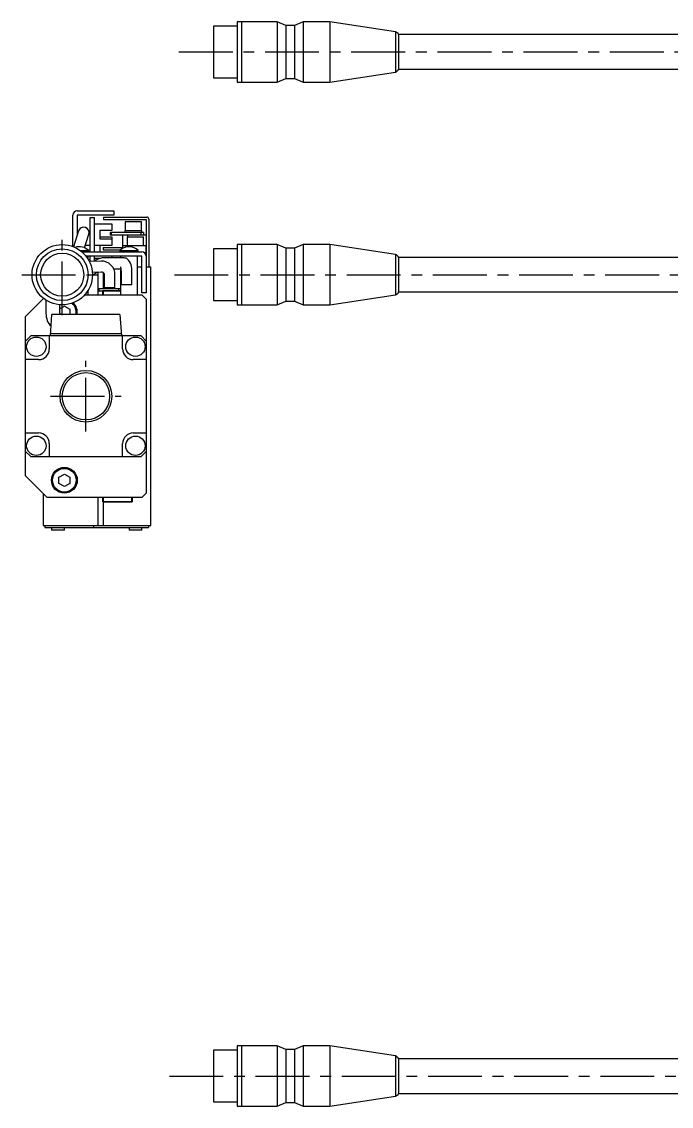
# Model space of a CAD drawing. Extents: x -211 to 418, y 17 to 274.
# Drawn here: x -211.4 to -60.6, y 21.2 to 272.9 of the extents above; entities that cross this region are included whole.
import ezdxf

# ---------------------------------------------------------------- set-up
doc = ezdxf.new("R2010")
doc.units = 0
doc.header["$LTSCALE"] = 10
doc.linetypes.add('CENTER', pattern=[2, 1.25, -0.25, 0.25, -0.25])
doc.layers.add('1', color=7, linetype='CONTINUOUS')

msp = doc.modelspace()

# ---------------------------------------------------------------- linework, layer by layer
at = {"layer": '1', "color": 7, "linetype": 'CONTINUOUS'}
for p, q in [((-161.395185, 271.891721), (-166.895186, 271.891721)), ((-166.895186, 271.891721), (-166.895186, 259.891725)), ((-160.395183, 272.891722), (-161.395185, 272.891722)), ((-161.395185, 272.891722), (-161.395185, 258.891724)), ((-160.345183, 272.891722), (-160.395183, 272.841722)), ((-160.395183, 272.891722), (-160.395183, 258.891724)), ((-152.088183, 272.891722), (-160.345183, 272.891722)), ((-160.345183, 272.891722), (-160.345183, 258.891724)), ((-150.088183, 272.041723), (-152.088183, 272.891722)), ((-152.088183, 272.891722), (-152.088183, 258.891724)), ((-148.088183, 272.041723), (-150.088183, 272.041723)), ((-150.088183, 272.041723), (-150.088183, 259.741723)), ((-146.088183, 272.891722), (-148.088183, 272.041723)), ((-148.088183, 272.041723), (-148.088183, 259.741723)), ((-139.895184, 272.891722), (-146.088183, 272.891722)), ((-146.088183, 272.891722), (-146.088183, 258.891724)), ((-124.661201, 270.576049), (-139.895184, 272.891722)), ((-139.895184, 272.891722), (-139.895184, 258.891724)), ((-124.661201, 270.576049), (-124.661201, 261.207397)), ((-38.895184, 269.891723), (-123.937527, 269.891723)), ((-123.937527, 269.891723), (-123.937527, 261.891723)), ((-123.937527, 261.891723), (-41.395187, 261.891723)), ((-166.895186, 259.891725), (-161.395185, 259.891725)), ((-152.088183, 258.891724), (-150.088183, 259.741723)), ((-150.088183, 259.741723), (-148.088183, 259.741723)), ((-148.088183, 259.741723), (-146.088183, 258.891724)), ((-139.895184, 258.891724), (-124.661201, 261.207397)), ((-161.395185, 258.891724), (-160.395183, 258.891724)), ((-160.395183, 258.941724), (-160.345183, 258.891724)), ((-160.345183, 258.891724), (-152.088183, 258.891724)), ((-146.088183, 258.891724), (-139.895184, 258.891724)), ((-199.472777, 220.696684), (-199.472777, 227.958337)), ((-198.472777, 228.958337), (-189.972777, 228.958337)), ((-189.972777, 227.958337), (-198.472777, 227.958337)), ((-198.472777, 227.958337), (-198.472777, 223.386896)), ((-195.472777, 219.458337), (-195.472777, 227.458337)), ((-195.472777, 227.458337), (-194.472777, 227.458337)), ((-194.472777, 219.458337), (-194.472777, 227.458337)), ((-192.372778, 227.558337), (-192.372778, 226.958337)), ((-192.372778, 227.558337), (-182.372777, 227.558337)), ((-192.372778, 226.958337), (-182.472777, 226.958337)), ((-189.972777, 228.958337), (-189.972777, 227.958337)), ((-182.472777, 226.958337), (-182.472777, 209.958337)), ((-181.872777, 227.058337), (-181.872777, 215.958337)), ((-198.161598, 224.344608), (-199.36111, 220.652887)), ((-194.472777, 225.958337), (-190.472777, 225.958337)), ((-193.272777, 224.458337), (-193.272777, 222.458337)), ((-190.472777, 224.458337), (-193.272777, 224.458337)), ((-190.472777, 225.958337), (-190.472777, 224.458337)), ((-187.472778, 224.458337), (-183.472778, 224.458337)), ((-187.472778, 224.458337), (-187.472778, 223.958337)), ((-183.572778, 226.458337), (-187.372778, 226.458337)), ((-187.372778, 226.458337), (-187.372778, 224.458337)), ((-183.572778, 224.458337), (-183.572778, 226.458337)), ((-183.472778, 223.958337), (-183.472778, 224.458337)), ((-196.807256, 220.422674), (-195.783957, 223.572065)), ((-193.272777, 222.958337), (-190.472777, 222.958337)), ((-193.272777, 222.458337), (-190.472777, 222.458337)), ((-190.8517, 223.958337), (-190.8517, 223.458337)), ((-183.146886, 223.958337), (-190.8517, 223.958337)), ((-190.8517, 223.458337), (-182.472777, 223.458337)), ((-190.591228, 223.958337), (-190.591228, 223.458337)), ((-190.472777, 222.958337), (-190.472777, 220.958337)), ((-187.972777, 223.458337), (-187.972777, 220.256413)), ((-186.872777, 222.958337), (-186.872777, 220.958337)), ((-186.872777, 222.958337), (-183.072777, 222.958337)), ((-186.826652, 223.458337), (-186.826652, 222.958337)), ((-183.697573, 223.958337), (-183.697573, 223.458337)), ((-183.146886, 223.958337), (-183.146886, 223.458337)), ((-183.072777, 220.958337), (-183.072777, 222.958337)), ((-197.762462, 219.750584), (-195.822777, 219.750584)), ((-197.400033, 219.458337), (-183.472777, 219.458337)), ((-195.472777, 220.958337), (-196.633209, 220.958337)), ((-195.822777, 219.458337), (-195.822777, 219.750584)), ((-190.472777, 220.958337), (-194.472777, 220.958337)), ((-193.272777, 220.958337), (-193.272777, 219.458337)), ((-192.472778, 220.458337), (-192.472778, 219.958337)), ((-192.472778, 220.458337), (-187.972778, 220.458337)), ((-192.472778, 219.958337), (-188.398913, 219.958337)), ((-188.622777, 219.750584), (-188.622777, 219.458337)), ((-188.622777, 219.750584), (-184.322777, 219.750584)), ((-187.972777, 220.958337), (-182.472777, 220.958337)), ((-184.322777, 219.458337), (-184.322777, 219.750584)), ((-182.522777, 218.770587), (-182.522777, 220.958337)), ((-161.395185, 220.158335), (-166.895186, 220.158335)), ((-166.895186, 220.158335), (-166.895186, 208.158339)), ((-160.395183, 221.158336), (-161.395185, 221.158336)), ((-161.395185, 221.158336), (-161.395185, 207.158338)), ((-160.345183, 221.158336), (-160.395183, 221.108336)), ((-160.395183, 221.158336), (-160.395183, 207.158338)), ((-152.088183, 221.158336), (-160.345183, 221.158336)), ((-160.345183, 221.158336), (-160.345183, 207.158338)), ((-150.088183, 220.308337), (-152.088183, 221.158336)), ((-152.088183, 221.158336), (-152.088183, 207.158338)), ((-148.088183, 220.308337), (-150.088183, 220.308337)), ((-150.088183, 220.308337), (-150.088183, 208.008337)), ((-146.088183, 221.158336), (-148.088183, 220.308337)), ((-148.088183, 220.308337), (-148.088183, 208.008337)), ((-139.895184, 221.158336), (-146.088183, 221.158336)), ((-146.088183, 221.158336), (-146.088183, 207.158338)), ((-124.661201, 218.842662), (-139.895184, 221.158336)), ((-139.895184, 221.158336), (-139.895184, 207.158338)), ((-183.472777, 218.458337), (-196.449193, 218.458337)), ((-195.972777, 217.763886), (-195.972777, 218.458337)), ((-192.957282, 217.339798), (-195.689758, 217.244378)), ((-195.472777, 217.251955), (-195.472777, 218.458337)), ((-194.472777, 217.345876), (-194.472777, 218.458337)), ((-193.197429, 217.958337), (-194.472777, 217.958337)), ((-192.638729, 218.048261), (-192.648322, 218.048232)), ((-187.574268, 218.048261), (-192.638729, 218.048261)), ((-190.472777, 218.458337), (-190.472777, 218.048261)), ((-188.472777, 218.458337), (-188.472777, 218.048261)), ((-187.447467, 218.042441), (-187.574268, 218.048261)), ((-187.299988, 218.020836), (-187.447467, 218.042441)), ((-187.153586, 217.982927), (-187.299988, 218.020836)), ((-187.009709, 217.928429), (-187.153586, 217.982927)), ((-186.869981, 217.857218), (-187.009709, 217.928429)), ((-184.472777, 209.458337), (-184.472777, 218.458337)), ((-183.472777, 209.958337), (-183.472777, 218.458337)), ((-124.661201, 218.842662), (-124.661201, 209.474011)), ((-41.395187, 218.158337), (-123.937527, 218.158337)), ((-123.937527, 218.158337), (-123.937527, 210.158337)), ((-194.999288, 214.766966), (-192.870034, 214.841321)), ((-194.975992, 213.946244), (-194.458639, 214.336097)), ((-194.458639, 214.336097), (-193.799106, 214.809112)), ((-193.609723, 209.458337), (-193.609723, 214.815491)), ((-192.870034, 214.841321), (-192.841305, 214.841524)), ((-192.870034, 214.841321), (-192.841305, 214.841524)), ((-192.841305, 214.841524), (-192.800329, 214.839041)), ((-192.841305, 214.841524), (-192.800329, 214.839041)), ((-192.800329, 214.839041), (-192.759593, 214.833312)), ((-192.800329, 214.839041), (-192.759593, 214.833312)), ((-192.759593, 214.833312), (-192.719806, 214.824517)), ((-192.759593, 214.833312), (-192.719806, 214.824517)), ((-192.719806, 214.824517), (-192.681536, 214.812976)), ((-192.719806, 214.824517), (-192.681536, 214.812976)), ((-192.681536, 214.812976), (-192.64511, 214.799063)), ((-192.681536, 214.812976), (-192.64511, 214.799063)), ((-192.64511, 214.799063), (-192.610647, 214.783128)), ((-192.64511, 214.799063), (-192.610647, 214.783128)), ((-192.610647, 214.783128), (-192.578127, 214.765457)), ((-192.610647, 214.783128), (-192.578127, 214.765457)), ((-192.578127, 214.765457), (-192.547464, 214.746278)), ((-192.578127, 214.765457), (-192.547464, 214.746278)), ((-192.547464, 214.746278), (-192.518551, 214.725762)), ((-192.547464, 214.746278), (-192.518551, 214.725762)), ((-192.518551, 214.725762), (-192.491283, 214.704044)), ((-192.518551, 214.725762), (-192.491283, 214.704044)), ((-192.497363, 214.708886), (-192.497363, 210.958337)), ((-192.491283, 214.704044), (-192.465565, 214.68123)), ((-192.491283, 214.704044), (-192.465565, 214.68123)), ((-192.465565, 214.68123), (-192.441319, 214.657406)), ((-192.465565, 214.68123), (-192.441319, 214.657406)), ((-192.441319, 214.657406), (-192.41848, 214.632646)), ((-192.441319, 214.657406), (-192.41848, 214.632646)), ((-192.41848, 214.632646), (-192.396999, 214.607014)), ((-192.41848, 214.632646), (-192.396999, 214.607014)), ((-192.396999, 214.607014), (-192.376834, 214.580566)), ((-192.396999, 214.607014), (-192.376834, 214.580566)), ((-192.376834, 214.580566), (-192.357955, 214.553356)), ((-192.376834, 214.580566), (-192.357955, 214.553356)), ((-192.357955, 214.553356), (-192.340341, 214.525434)), ((-192.357955, 214.553356), (-192.340341, 214.525434)), ((-192.340341, 214.525434), (-192.323974, 214.49685)), ((-192.340341, 214.525434), (-192.323974, 214.49685)), ((-192.323974, 214.49685), (-192.308844, 214.46765)), ((-192.323974, 214.49685), (-192.308844, 214.46765)), ((-192.308844, 214.46765), (-192.294942, 214.437882)), ((-192.308844, 214.46765), (-192.294942, 214.437882)), ((-192.294942, 214.437882), (-192.282265, 214.407594)), ((-192.294942, 214.437882), (-192.282265, 214.407594)), ((-192.282265, 214.407594), (-192.27081, 214.376833)), ((-192.282265, 214.407594), (-192.27081, 214.376833)), ((-192.27081, 214.376833), (-192.260577, 214.345648)), ((-192.27081, 214.376833), (-192.260577, 214.345648)), ((-192.260577, 214.345648), (-192.251565, 214.314086)), ((-192.260577, 214.345648), (-192.251565, 214.314086)), ((-192.251565, 214.314086), (-192.243777, 214.282198)), ((-192.251565, 214.314086), (-192.243777, 214.282198)), ((-192.243777, 214.282198), (-192.237214, 214.250033)), ((-192.243777, 214.282198), (-192.237214, 214.250033)), ((-192.237214, 214.250033), (-192.231876, 214.217642)), ((-192.237214, 214.250033), (-192.231876, 214.217642)), ((-192.231876, 214.217642), (-192.227765, 214.185076)), ((-192.231876, 214.217642), (-192.227765, 214.185076)), ((-192.227765, 214.185076), (-192.224881, 214.152386)), ((-192.227765, 214.185076), (-192.224881, 214.152386)), ((-192.224881, 214.152386), (-192.223223, 214.119625)), ((-192.224881, 214.152386), (-192.223223, 214.119625)), ((-192.223223, 214.119625), (-192.222777, 214.091635)), ((-192.223223, 214.119625), (-192.222777, 214.091635)), ((-192.222777, 214.091635), (-192.222777, 211.158337)), ((-190.055153, 215.548261), (-188.353063, 215.548261)), ((-189.722777, 211.158337), (-189.722777, 214.091635)), ((-188.472777, 215.548261), (-188.472777, 209.458337)), ((-188.456096, 216.019016), (-188.30663, 214.798261)), ((-188.30663, 214.798261), (-188.30663, 211.798261)), ((-185.80663, 211.798261), (-185.80663, 214.798261)), ((-184.472777, 215.958337), (-183.472777, 215.958337)), ((-182.472777, 215.958337), (-181.422777, 215.958337)), ((-181.422777, 155.958337), (-181.422777, 215.958337)), ((-185.80663, 211.798261), (-188.30663, 211.798261)), ((-196.785294, 209.458337), (-183.472777, 209.458337)), ((-195.972777, 209.458337), (-195.972777, 210.552787)), ((-193.609723, 210.958337), (-188.472777, 210.958337)), ((-193.609723, 210.458337), (-188.472777, 210.458337)), ((-193.472778, 210.958337), (-193.472778, 210.458337)), ((-192.519427, 209.458337), (-192.519427, 210.453261)), ((-192.447342, 210.408337), (-192.519427, 210.453261)), ((-192.447342, 210.408337), (-192.447342, 209.458337)), ((-188.472777, 210.408337), (-192.447342, 210.408337)), ((-189.722777, 211.158337), (-192.222777, 211.158337)), ((-188.907762, 210.958337), (-188.876161, 210.458337)), ((-182.472777, 209.958337), (-183.472777, 209.958337)), ((-182.472777, 208.458337), (-183.472777, 209.458337)), ((-139.895184, 207.158338), (-124.661201, 209.474011)), ((-123.937527, 210.158337), (-40.266967, 210.158337)), ((-206.286024, 208.64509), (-210.472777, 204.458337)), ((-206.422777, 208.754867), (-206.422777, 208.508337)), ((-205.737318, 208.256793), (-205.737318, 205.206866)), ((-202.537318, 205.206866), (-202.537318, 207.18114)), ((-202.537318, 206.287099), (-201.472777, 206.901712)), ((-201.472777, 206.901712), (-200.222777, 206.180024)), ((-182.472777, 208.458337), (-182.472777, 163.458337)), ((-166.895186, 208.158339), (-161.395185, 208.158339)), ((-161.395185, 207.158338), (-160.395183, 207.158338)), ((-160.395183, 207.208338), (-160.345183, 207.158338)), ((-160.345183, 207.158338), (-152.088183, 207.158338)), ((-152.088183, 207.158338), (-150.088183, 208.008337)), ((-150.088183, 208.008337), (-148.088183, 208.008337)), ((-148.088183, 208.008337), (-146.088183, 207.158338)), ((-146.088183, 207.158338), (-139.895184, 207.158338)), ((-210.472777, 167.458337), (-210.472777, 204.458337)), ((-204.722777, 199.958337), (-204.373147, 204.958337)), ((-188.572411, 204.958337), (-204.373143, 204.958337)), ((-200.222777, 206.180024), (-200.222777, 204.958337)), ((-188.572417, 204.958337), (-188.222777, 199.958337)), ((-209.272777, 199.958337), (-210.472777, 198.758337)), ((-183.672777, 199.958337), (-209.272777, 199.958337)), ((-204.972777, 199.958337), (-204.972777, 196.958337)), ((-188.257741, 200.458337), (-204.687814, 200.458337)), ((-187.972777, 196.958337), (-187.972777, 199.958337)), ((-182.472777, 198.758337), (-183.672777, 199.958337)), ((-207.472777, 194.458337), (-210.472777, 194.458337)), ((-182.472777, 194.458337), (-185.472777, 194.458337)), ((-210.472777, 177.458337), (-207.472777, 177.458337)), ((-185.472777, 177.458337), (-182.472777, 177.458337)), ((-204.972777, 174.958337), (-204.972777, 171.958337)), ((-187.972777, 171.958337), (-187.972777, 174.958337)), ((-210.472777, 173.158337), (-209.272777, 171.958337)), ((-209.272777, 171.958337), (-183.672777, 171.958337)), ((-183.672777, 171.958337), (-182.472777, 173.158337)), ((-210.472777, 167.458337), (-205.472777, 162.458337)), ((-202.722777, 167.180024), (-201.472777, 167.901712)), ((-202.722777, 165.736649), (-202.722777, 167.180024)), ((-201.472777, 167.901712), (-200.222777, 167.180024)), ((-200.222777, 167.180024), (-200.222777, 165.736649)), ((-201.472777, 165.014961), (-202.722777, 165.736649)), ((-200.222777, 165.736649), (-201.472777, 165.014961)), ((-206.422777, 163.408337), (-206.422777, 155.958337)), ((-183.472777, 162.458337), (-205.472777, 162.458337)), ((-193.609723, 155.958337), (-193.609723, 162.458337)), ((-192.521917, 161.458337), (-185.731417, 161.458337)), ((-192.519427, 161.463413), (-192.519427, 162.458337)), ((-192.447342, 161.508337), (-192.519427, 161.463413)), ((-192.497363, 161.458337), (-192.497363, 155.958337)), ((-192.447342, 162.458337), (-192.447342, 161.508337)), ((-192.447342, 161.508337), (-185.781394, 161.508337)), ((-185.781394, 161.508337), (-185.781394, 162.458337)), ((-185.781394, 161.508337), (-185.755576, 161.4646)), ((-185.755576, 162.458337), (-185.755576, 161.4646)), ((-185.731417, 162.458337), (-185.731417, 161.458337)), ((-183.472777, 162.458337), (-182.472777, 163.458337)), ((-206.422777, 155.958337), (-181.422777, 155.958337)), ((-205.972777, 155.958337), (-205.972777, 155.458337)), ((-205.972777, 155.458337), (-181.972777, 155.458337)), ((-204.472777, 155.458337), (-204.472777, 154.858337)), ((-201.472777, 154.858337), (-204.472777, 154.858337)), ((-201.472777, 154.858337), (-201.472777, 155.458337)), ((-194.597657, 155.458337), (-194.597657, 155.958337)), ((-186.472777, 155.458337), (-186.472777, 154.858337)), ((-183.472777, 154.858337), (-186.472777, 154.858337)), ((-183.472777, 154.858337), (-183.472777, 155.458337)), ((-181.972777, 155.958337), (-181.972777, 155.458337)), ((-161.395185, 34.152759), (-166.895186, 34.152759)), ((-166.895186, 34.152759), (-166.895186, 22.152763)), ((-160.395183, 35.15276), (-161.395185, 35.15276)), ((-161.395185, 35.15276), (-161.395185, 21.152762)), ((-160.345183, 35.15276), (-160.395183, 35.10276)), ((-160.395183, 35.15276), (-160.395183, 21.152762)), ((-152.088183, 35.15276), (-160.345183, 35.15276)), ((-160.345183, 35.15276), (-160.345183, 21.152762)), ((-150.088183, 34.302761), (-152.088183, 35.15276)), ((-152.088183, 35.15276), (-152.088183, 21.152762)), ((-148.088183, 34.302761), (-150.088183, 34.302761)), ((-150.088183, 34.302761), (-150.088183, 22.002761)), ((-146.088183, 35.15276), (-148.088183, 34.302761)), ((-148.088183, 34.302761), (-148.088183, 22.002761)), ((-139.895184, 35.15276), (-146.088183, 35.15276)), ((-146.088183, 35.15276), (-146.088183, 21.152762)), ((-124.661201, 32.837086), (-139.895184, 35.15276)), ((-139.895184, 35.15276), (-139.895184, 21.152762)), ((-124.661201, 32.837086), (-124.661201, 23.468435)), ((-49.395187, 32.152761), (-123.937527, 32.152761)), ((-123.937527, 32.152761), (-123.937527, 24.152761)), ((-139.895184, 21.152762), (-124.661201, 23.468435)), ((-123.937527, 24.152761), (-43.395187, 24.152761)), ((-166.895186, 22.152763), (-161.395185, 22.152763)), ((-161.395185, 21.152762), (-160.395183, 21.152762)), ((-160.395183, 21.202762), (-160.345183, 21.152762)), ((-160.345183, 21.152762), (-152.088183, 21.152762)), ((-152.088183, 21.152762), (-150.088183, 22.002761)), ((-150.088183, 22.002761), (-148.088183, 22.002761)), ((-148.088183, 22.002761), (-146.088183, 21.152762)), ((-146.088183, 21.152762), (-139.895184, 21.152762))]:
    msp.add_line(p, q, dxfattribs=at)
at = {"layer": '1', "color": 4, "linetype": 'CENTER'}
for p, q in [((-174.895186, 265.891723), (-29.895186, 265.891723)), ((-201.972777, 204.758338), (-201.972777, 223.558335)), ((-211.372776, 214.158337), (-192.572778, 214.158337)), ((-175.947777, 214.158337), (-39.895186, 214.158337)), ((-196.472777, 177.758337), (-196.472777, 194.158337)), ((-204.672777, 185.958337), (-188.272777, 185.958337)), ((-177.088107, 28.152761), (-42.291624, 28.152761))]:
    msp.add_line(p, q, dxfattribs=at)
at = {"layer": '1', "color": 7, "linetype": 'CONTINUOUS'}
for centre, radius in [((-201.972777, 214.158337), 6.999999), ((-201.972777, 214.158337), 5.999998), ((-201.972777, 214.158337), 5), ((-207.972777, 197.458337), 2.25), ((-184.972777, 197.458337), 2.25), ((-196.472777, 185.958337), 6), ((-196.472777, 185.958337), 5.5), ((-207.972777, 174.458337), 2.25), ((-184.972777, 174.458337), 2.25), ((-201.472777, 166.458337), 3), ((-201.472777, 166.458337), 2.75)]:
    msp.add_circle(centre, radius, dxfattribs=at)
for centre, radius, start, end in [((-124.895185, 269.603806), 1.000002, 16.733256, 76.468302), ((-124.895185, 262.17964), 1.000002, 283.531698, 343.266744), ((-198.472777, 227.958337), 1, 90, 180), ((-182.372777, 227.058337), 0.5, 0, 90), ((-196.972777, 223.958337), 1.25, 342, 162), ((-197.972777, 217.658337), 3, 44.220044, 109.565957), ((-186.472777, 217.658337), 3, 44.220044, 135.779956), ((-183.472777, 218.458337), 1, 0, 90), ((-192.06507, 213.782037), 4.308772, 98.090595, 125.647853), ((-192.90751, 214.154827), 3.18536, 358.863281, 90.895301), ((-189.489547, 215.232309), 3.708406, 353.27844787, 45.05837836), ((-124.895185, 217.87042), 1.000002, 16.733256, 76.468302), ((-131.472778, 240.408337), 68, 206.132033, 206.136797), ((-124.895185, 210.446254), 1.000002, 283.531698, 343.266744), ((-201.472777, 205.458337), 2.75, 349.524318, 49.33281), ((-201.472777, 205.458337), 3, 350.405932, 46.711663), ((-201.137318, 205.206866), 4.6, 180, 221.736603), ((-201.137318, 205.206866), 1.4, 180, 190.225391), ((-207.472777, 196.958337), 2.5, 270, 0), ((-185.472777, 196.958337), 2.5, 180, 270), ((-207.472777, 174.958337), 2.5, 0, 90), ((-185.472777, 174.958337), 2.5, 90, 180), ((-131.472778, 131.508337), 68, 153.863203, 153.867967), ((-131.472778, 131.508337), 62, 151.107646, 151.114257), ((-124.895185, 31.864844), 1.000002, 16.733256, 76.468302), ((-124.895185, 24.440678), 1.000002, 283.531698, 343.266744)]:
    msp.add_arc(centre, radius, start, end, dxfattribs=at)

doc.saveas('drawing.dxf')
